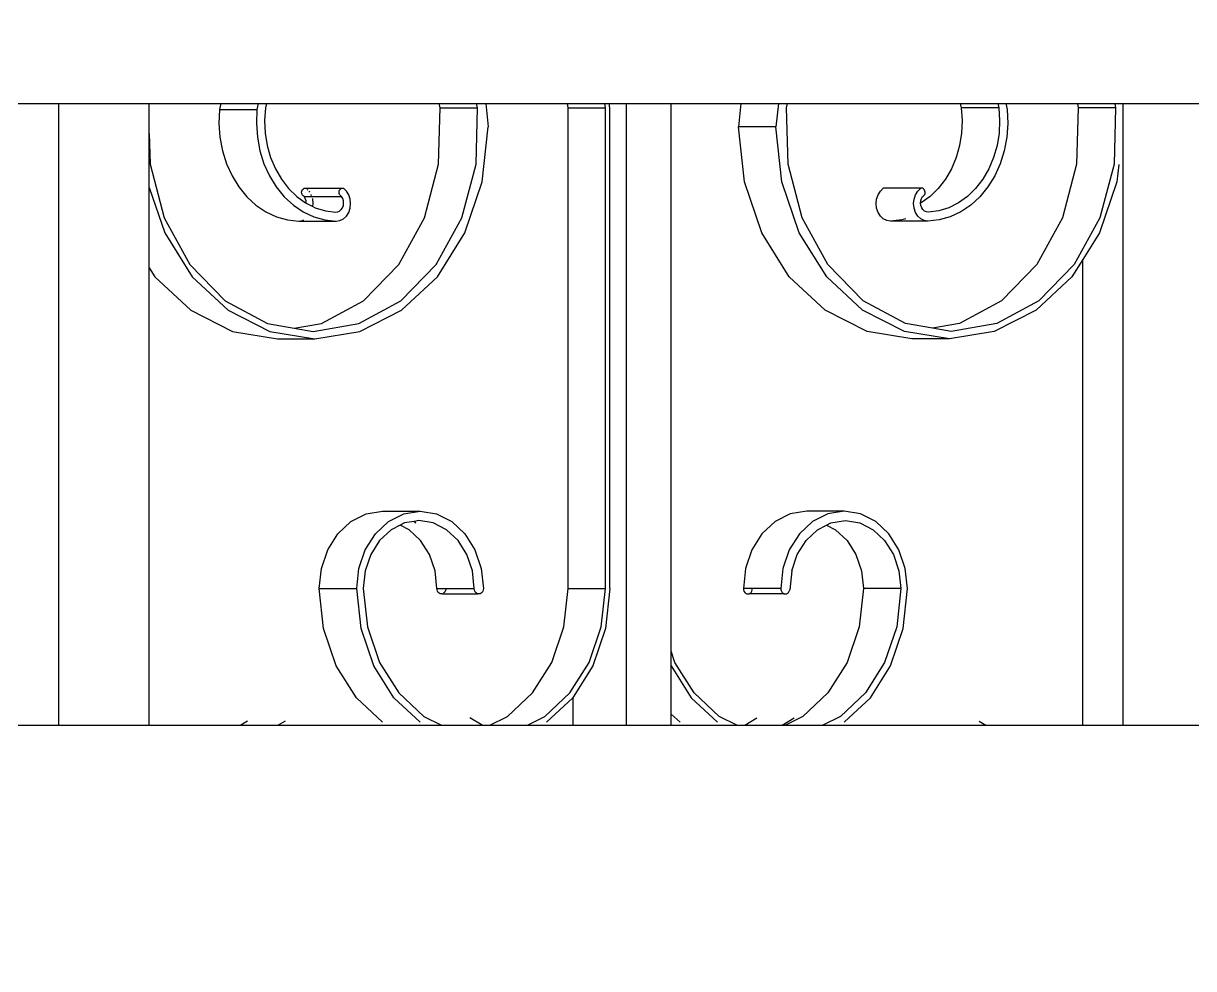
# Model space of a CAD drawing. Header units: millimetres. Extents: x 173236 to 801264, y -94969 to 615039.
# Drawn here: x 549291.8 to 549511, y -4210.6 to -4033.4 of the extents above; entities that cross this region are included whole.
import ezdxf

# ---------------------------------------------------------------- set-up
doc = ezdxf.new("R2010")
doc.units = ezdxf.units.MM
doc.header["$MEASUREMENT"] = 0
doc.header["$PDMODE"] = 2
for name, color, linetype in [('VOX-A-ANNO-DIMS', 160, 'Continuous'), ('VOX-A-STAIRS-STEPS', 140, 'Continuous'), ('VOX-A-WALL-PATT', 233, 'Continuous')]:
    doc.layers.add(name, color=color, linetype=linetype)
doc.styles.add('1.5 mm Rotis Annotative', font='', dxfattribs={"height": 1.5})
doc.styles.get('1.5 mm Rotis Annotative').set_extended_font_data('Rotis Sans Serif')
doc.dimstyles.new('1.5 mm Rotis Annotative', dxfattribs={"dimtxt": 1.5, "dimasz": 1, "dimexe": 1.5, "dimexo": 0, "dimgap": 1, "dimtad": 1, "dimdec": 0, "dimrnd": 5, "dimzin": 0, "dimdsep": 46, "dimtxsty": '1.5 mm Rotis Annotative', "dimblk": 'ARCHTICK', "dimcen": 0.09, "dimdle": 1, "dimadec": 0, "dimazin": 0, "dimtfac": 1, "dimtdec": 0, "dimtofl": 0, "dimtmove": 1, "dimatfit": 3, "dimfxl": 2, "dimfxlon": 1, "dimtolj": 1, "dimtzin": 0, "dimarcsym": 0})

# ---------------------------------------------------------------- blocks, each defined once
blk = doc.blocks.new('SS')
at = {"layer": 'VOX-A-WALL-PATT'}
for p, q in [((292974.99, -2790.71), (292952.56, -2790.71)), ((292975.79, -2790.71), (292974.99, -2790.71)), ((292974.99, -2904.49), (292974.99, -2790.71)), ((292976.47, -2790.71), (292975.79, -2790.71)), ((292976.47, -2790.71), (292976.36, -2791.5)), ((292976.36, -2791.5), (292976.63, -2801.8)), ((292976.36, -2791.5), (292983.21, -2791.5)), ((292983.32, -2790.71), (292976.47, -2790.71)), ((292983.32, -2790.71), (292983.21, -2791.5)), ((292983.21, -2791.5), (292983.48, -2801.8)), ((292996.43, -2790.71), (292983.32, -2790.71)), ((292996.43, -2790.71), (292996.19, -2791.84)), ((292997.91, -2790.71), (292996.43, -2790.71)), ((292997.73, -2791.5), (292997.57, -2793.82)), ((292997.91, -2790.71), (292997.73, -2791.5)), ((292997.73, -2791.5), (293004.58, -2791.5)), ((293004.76, -2790.71), (292997.91, -2790.71)), ((293004.58, -2791.5), (293004.42, -2793.82)), ((293004.76, -2790.71), (293004.58, -2791.5)), ((293036.35, -2790.71), (293004.76, -2790.71)), ((293036.26, -2801.8), (293036.53, -2791.5)), ((293036.53, -2791.5), (293036.35, -2790.71)), ((293038.04, -2790.71), (293036.35, -2790.71)), ((293044.89, -2790.71), (293038.04, -2790.71)), ((293038.04, -2790.71), (293038.49, -2795.02)), ((293057.65, -2790.71), (293044.89, -2790.71)), ((293044.89, -2790.71), (293045.33, -2795.02)), ((293057.65, -2890.95), (293057.65, -2790.71)), ((293065.81, -2790.71), (293057.65, -2790.71)), ((293065.81, -2904.49), (293065.81, -2790.71)), ((293068.94, -2790.71), (293065.81, -2790.71)), ((293068.86, -2792.02), (293068.94, -2790.71)), ((293069.79, -2790.71), (293068.94, -2790.71)), ((293069.68, -2791.5), (293069.79, -2790.71)), ((293076.53, -2791.5), (293069.68, -2791.5)), ((293069.68, -2879.44), (293069.68, -2791.5)), ((293076.64, -2790.71), (293069.79, -2790.71)), ((293076.53, -2791.5), (293076.64, -2790.71)), ((293076.53, -2879.44), (293076.53, -2791.5)), ((293091.58, -2790.71), (293076.64, -2790.71)), ((293091.58, -2790.71), (293091.13, -2795.02)), ((293093.27, -2790.71), (293091.58, -2790.71)), ((293093.08, -2791.5), (293093.27, -2790.71)), ((293099.93, -2791.5), (293093.08, -2791.5)), ((293093.35, -2801.8), (293093.08, -2791.5)), ((293100.11, -2790.71), (293093.27, -2790.71)), ((293099.93, -2791.5), (293100.11, -2790.71)), ((293100.2, -2801.8), (293099.93, -2791.5)), ((293131.7, -2790.71), (293100.11, -2790.71)), ((293131.7, -2790.71), (293131.89, -2791.5)), ((293133.19, -2790.71), (293131.7, -2790.71)), ((293131.89, -2791.5), (293132.05, -2793.82)), ((293133.19, -2790.71), (293133.43, -2791.84)), ((293140.04, -2790.71), (293133.19, -2790.71)), ((293140.04, -2790.71), (293140.28, -2791.84)), ((293149.8, -2790.71), (293140.04, -2790.71)), ((293151.49, -2790.71), (293149.8, -2790.71)), ((293153.14, -2790.71), (293151.49, -2790.71)), ((293166.19, -2790.71), (293153.14, -2790.71)), ((293153.14, -2796.19), (293153.14, -2790.71)), ((293169.69, -2790.71), (293166.19, -2790.71)), ((293169.69, -2904.49), (293169.69, -2790.71)), ((293180.48, -2790.71), (293169.69, -2790.71)), ((292996.19, -2791.84), (292996.08, -2794.37)), ((293068.86, -2879.44), (293068.86, -2792.02)), ((293140.28, -2791.84), (293133.43, -2791.84)), ((293133.43, -2791.84), (293133.54, -2794.37)), ((293140.28, -2791.84), (293140.39, -2794.37)), ((292996.08, -2794.37), (292996.26, -2796.9)), ((292997.57, -2793.82), (292997.67, -2796.14)), ((293004.42, -2793.82), (293004.52, -2796.14)), ((293037.4, -2805.05), (293038.49, -2795.02)), ((293038.49, -2795.02), (293045.33, -2795.02)), ((293044.25, -2805.05), (293045.33, -2795.02)), ((293092.21, -2805.05), (293091.13, -2795.02)), ((293132.05, -2793.82), (293131.95, -2796.14)), ((293133.54, -2794.37), (293133.36, -2796.9)), ((293140.39, -2794.37), (293140.21, -2796.9)), ((292996.26, -2796.9), (292996.72, -2799.37)), ((292997.67, -2796.14), (292998.04, -2798.42)), ((293004.52, -2796.14), (293004.89, -2798.42)), ((293131.95, -2796.14), (293131.58, -2798.42)), ((293133.36, -2796.9), (293132.89, -2799.37)), ((293140.21, -2796.9), (293139.74, -2799.37)), ((293153.14, -2796.19), (293152.99, -2801.8)), ((293153.14, -2806.06), (293153.14, -2796.19)), ((292996.72, -2799.37), (292997.47, -2801.73)), ((292998.04, -2798.42), (292998.67, -2800.62)), ((293004.89, -2798.42), (293005.52, -2800.62)), ((293131.58, -2798.42), (293130.95, -2800.62)), ((293132.89, -2799.37), (293132.15, -2801.73)), ((293139.74, -2799.37), (293139, -2801.73)), ((292975.79, -2801.86), (292976.14, -2805.05)), ((292976.63, -2801.8), (292979.22, -2811.61)), ((292983.48, -2801.8), (292986.07, -2811.61)), ((292997.47, -2801.73), (292998.47, -2803.95)), ((292998.67, -2800.62), (292999.54, -2802.69)), ((293005.52, -2800.62), (293006.39, -2802.69)), ((293033.67, -2811.61), (293036.26, -2801.8)), ((293095.94, -2811.61), (293093.35, -2801.8)), ((293102.79, -2811.61), (293100.2, -2801.8)), ((293130.95, -2800.62), (293130.07, -2802.69)), ((293132.15, -2801.73), (293131.15, -2803.95)), ((293139, -2801.73), (293138, -2803.95)), ((293152.99, -2801.8), (293150.4, -2811.61)), ((292998.47, -2803.95), (292999.72, -2805.98)), ((292999.54, -2802.69), (293000.65, -2804.58)), ((293006.39, -2802.69), (293007.5, -2804.58)), ((293130.07, -2802.69), (293128.97, -2804.58)), ((293131.15, -2803.95), (293129.9, -2805.98)), ((293138, -2803.95), (293136.75, -2805.98)), ((292976.14, -2805.05), (292979.31, -2814.39)), ((292999.72, -2805.98), (293001.18, -2807.78)), ((293000.65, -2804.58), (293001.96, -2806.27)), ((293001.96, -2806.27), (293003.45, -2807.72)), ((293007.5, -2804.58), (293008.81, -2806.27)), ((293008.81, -2806.27), (293010.3, -2807.72)), ((293011.23, -2806.77), (293011.29, -2806.59)), ((293011.29, -2806.59), (293011.39, -2806.43)), ((293011.39, -2806.43), (293011.52, -2806.31)), ((293011.52, -2806.31), (293011.67, -2806.23)), ((293011.67, -2806.23), (293011.84, -2806.21)), ((293011.84, -2806.21), (293012, -2806.24)), ((293012, -2806.24), (293018.52, -2806.23)), ((293012.54, -2806.75), (293012, -2806.24)), ((293018.52, -2806.23), (293018.68, -2806.21)), ((293018.68, -2806.21), (293018.85, -2806.24)), ((293019.39, -2806.75), (293018.85, -2806.24)), ((293034.24, -2814.39), (293037.4, -2805.05)), ((293041.09, -2814.39), (293044.25, -2805.05)), ((293095.38, -2814.39), (293092.21, -2805.05)), ((293117.07, -2806.75), (293117.62, -2806.24)), ((293117.78, -2806.21), (293117.62, -2806.24)), ((293117.95, -2806.24), (293117.78, -2806.21)), ((293124.47, -2806.24), (293117.95, -2806.24)), ((293118.1, -2806.31), (293117.95, -2806.24)), ((293118.23, -2806.43), (293118.1, -2806.31)), ((293118.33, -2806.59), (293118.23, -2806.43)), ((293118.39, -2806.77), (293118.33, -2806.59)), ((293124.1, -2806.59), (293124.27, -2806.43)), ((293124.39, -2806.31), (293124.47, -2806.24)), ((293124.63, -2806.21), (293124.47, -2806.24)), ((293124.79, -2806.23), (293124.63, -2806.21)), ((293124.94, -2806.31), (293124.79, -2806.23)), ((293125.08, -2806.43), (293124.94, -2806.31)), ((293125.18, -2806.59), (293125.08, -2806.43)), ((293125.24, -2806.77), (293125.18, -2806.59)), ((293127.66, -2806.27), (293126.17, -2807.72)), ((293128.97, -2804.58), (293127.66, -2806.27)), ((293129.9, -2805.98), (293128.44, -2807.78)), ((293136.75, -2805.98), (293135.28, -2807.78)), ((293153.14, -2806.06), (293150.31, -2814.39)), ((293153.14, -2820.79), (293153.14, -2806.06)), ((293001.18, -2807.78), (293002.84, -2809.31)), ((293003.45, -2807.72), (293005.09, -2808.9)), ((293010.3, -2807.72), (293011.94, -2808.9)), ((293011.2, -2806.97), (293011.23, -2806.77)), ((293011.22, -2807.17), (293011.2, -2806.97)), ((293011.28, -2807.35), (293011.22, -2807.17)), ((293011.38, -2807.51), (293011.28, -2807.35)), ((293011.51, -2807.64), (293011.38, -2807.51)), ((293011.66, -2807.71), (293011.51, -2807.64)), ((293011.88, -2808.08), (293011.66, -2807.71)), ((293012.01, -2808.5), (293011.88, -2808.08)), ((293012.04, -2808.94), (293012.01, -2808.5)), ((293012.96, -2807.42), (293012.54, -2806.75)), ((293013.23, -2808.2), (293012.96, -2807.42)), ((293013.32, -2809.03), (293013.23, -2808.2)), ((293019.81, -2807.42), (293019.39, -2806.75)), ((293020.08, -2808.2), (293019.81, -2807.42)), ((293020.17, -2809.03), (293020.08, -2808.2)), ((293116.3, -2809.03), (293116.39, -2808.2)), ((293116.39, -2808.2), (293116.65, -2807.42)), ((293116.65, -2807.42), (293117.07, -2806.75)), ((293117.58, -2808.94), (293117.61, -2808.5)), ((293117.61, -2808.5), (293117.74, -2808.08)), ((293117.74, -2808.08), (293117.96, -2807.71)), ((293117.96, -2807.71), (293118.11, -2807.64)), ((293124.81, -2807.71), (293117.96, -2807.71)), ((293118.11, -2807.64), (293118.24, -2807.51)), ((293118.24, -2807.51), (293118.33, -2807.35)), ((293118.33, -2807.35), (293118.4, -2807.17)), ((293118.42, -2806.97), (293118.39, -2806.77)), ((293118.4, -2807.17), (293118.42, -2806.97)), ((293123.15, -2809.03), (293123.24, -2808.2)), ((293123.24, -2808.2), (293123.28, -2808.08)), ((293123.43, -2807.64), (293123.5, -2807.42)), ((293123.5, -2807.42), (293123.54, -2807.35)), ((293123.79, -2806.97), (293123.91, -2806.77)), ((293124.42, -2808.94), (293124.46, -2808.5)), ((293124.46, -2808.5), (293124.59, -2808.08)), ((293126.17, -2807.72), (293124.53, -2808.9)), ((293124.59, -2808.08), (293124.81, -2807.71)), ((293124.81, -2807.71), (293124.96, -2807.64)), ((293124.96, -2807.64), (293125.09, -2807.51)), ((293125.09, -2807.51), (293125.18, -2807.35)), ((293125.18, -2807.35), (293125.24, -2807.17)), ((293125.26, -2806.97), (293125.24, -2806.77)), ((293125.24, -2807.17), (293125.26, -2806.97)), ((293128.44, -2807.78), (293126.78, -2809.31)), ((293135.28, -2807.78), (293133.63, -2809.31)), ((293002.84, -2809.31), (293004.65, -2810.54)), ((293004.65, -2810.54), (293006.59, -2811.45)), ((293005.09, -2808.9), (293006.85, -2809.78)), ((293006.85, -2809.78), (293008.7, -2810.36)), ((293008.7, -2810.36), (293010.59, -2810.61)), ((293010.59, -2810.61), (293010.96, -2810.56)), ((293010.96, -2810.56), (293011.3, -2810.4)), ((293011.23, -2810.36), (293011.3, -2810.4)), ((293011.3, -2810.4), (293011.6, -2810.14)), ((293011.6, -2810.14), (293011.83, -2809.79)), ((293011.83, -2809.79), (293011.98, -2809.39)), ((293011.94, -2808.9), (293012.04, -2808.94)), ((293011.98, -2809.39), (293012.04, -2808.94)), ((293012.54, -2811.31), (293012.96, -2810.64)), ((293012.96, -2810.64), (293013.23, -2809.86)), ((293013.23, -2809.86), (293013.32, -2809.03)), ((293019.39, -2811.31), (293019.81, -2810.64)), ((293019.81, -2810.64), (293020.08, -2809.86)), ((293020.08, -2809.86), (293020.17, -2809.03)), ((293116.39, -2809.86), (293116.3, -2809.03)), ((293116.65, -2810.64), (293116.39, -2809.86)), ((293117.07, -2811.31), (293116.65, -2810.64)), ((293117.63, -2809.39), (293117.58, -2808.94)), ((293117.79, -2809.79), (293117.63, -2809.39)), ((293118.02, -2810.14), (293117.79, -2809.79)), ((293118.32, -2810.4), (293118.02, -2810.14)), ((293118.66, -2810.56), (293118.32, -2810.4)), ((293119.02, -2810.61), (293118.66, -2810.56)), ((293120.92, -2810.36), (293119.02, -2810.61)), ((293122.76, -2809.78), (293120.92, -2810.36)), ((293123.21, -2809.56), (293122.76, -2809.78)), ((293124.97, -2810.54), (293123.03, -2811.45)), ((293123.21, -2809.56), (293123.15, -2809.03)), ((293124.42, -2808.94), (293123.21, -2809.56)), ((293124.53, -2808.9), (293124.42, -2808.94)), ((293126.78, -2809.31), (293124.97, -2810.54)), ((293131.81, -2810.54), (293129.88, -2811.45)), ((293133.63, -2809.31), (293131.81, -2810.54)), ((292979.22, -2811.61), (292983.93, -2820.16)), ((292986.07, -2811.61), (292990.77, -2820.16)), ((293006.59, -2811.45), (293008.61, -2812.03)), ((293008.61, -2812.03), (293010.68, -2812.25)), ((293010.68, -2812.25), (293011.36, -2812.14)), ((293010.68, -2812.25), (293017.53, -2812.25)), ((293011.36, -2812.14), (293012, -2811.82)), ((293012, -2811.82), (293012.54, -2811.31)), ((293014.74, -2811.82), (293015.46, -2812.03)), ((293015.46, -2812.03), (293017.53, -2812.25)), ((293017.53, -2812.25), (293018.21, -2812.14)), ((293018.21, -2812.14), (293018.85, -2811.82)), ((293018.85, -2811.82), (293019.39, -2811.31)), ((293028.97, -2820.16), (293033.67, -2811.61)), ((293100.65, -2820.16), (293095.94, -2811.61)), ((293107.5, -2820.16), (293102.79, -2811.61)), ((293117.62, -2811.82), (293117.07, -2811.31)), ((293118.26, -2812.14), (293117.62, -2811.82)), ((293118.94, -2812.25), (293118.26, -2812.14)), ((293121.01, -2812.03), (293118.94, -2812.25)), ((293125.79, -2812.25), (293118.94, -2812.25)), ((293123.03, -2811.45), (293121.01, -2812.03)), ((293125.1, -2812.14), (293124.88, -2812.03)), ((293125.79, -2812.25), (293125.1, -2812.14)), ((293127.86, -2812.03), (293125.79, -2812.25)), ((293129.88, -2811.45), (293127.86, -2812.03)), ((293150.4, -2811.61), (293145.69, -2820.16)), ((292979.31, -2814.39), (292982.36, -2819.25)), ((293029.2, -2822.41), (293034.24, -2814.39)), ((293036.05, -2822.41), (293041.09, -2814.39)), ((293100.42, -2822.41), (293095.38, -2814.39)), ((293150.31, -2814.39), (293145.27, -2822.41)), ((292982.36, -2819.25), (292984.35, -2822.41)), ((292982.36, -2904.49), (292982.36, -2819.25)), ((292983.93, -2820.16), (292990.38, -2826.8)), ((292990.77, -2820.16), (292997.23, -2826.8)), ((293022.51, -2826.8), (293028.97, -2820.16)), ((293107.11, -2826.8), (293100.65, -2820.16)), ((293113.96, -2826.8), (293107.5, -2820.16)), ((293145.69, -2820.16), (293139.23, -2826.8)), ((293153.14, -2820.79), (293152.12, -2822.41)), ((293153.14, -2904.49), (293153.14, -2820.79)), ((292984.35, -2822.41), (292990.91, -2828.56)), ((293022.63, -2828.56), (293029.2, -2822.41)), ((293029.48, -2828.56), (293036.05, -2822.41)), ((293106.99, -2828.56), (293100.42, -2822.41)), ((293145.27, -2822.41), (293138.7, -2828.56)), ((293152.12, -2822.41), (293145.55, -2828.56)), ((292990.38, -2826.8), (292998.09, -2831)), ((292997.23, -2826.8), (293004.94, -2831)), ((293014.8, -2831), (293022.51, -2826.8)), ((293114.82, -2831), (293107.11, -2826.8)), ((293121.66, -2831), (293113.96, -2826.8)), ((293139.23, -2826.8), (293131.53, -2831)), ((292990.91, -2828.56), (292998.56, -2832.43)), ((293014.98, -2832.43), (293022.63, -2828.56)), ((293021.83, -2832.43), (293029.48, -2828.56)), ((293114.64, -2832.43), (293106.99, -2828.56)), ((293138.7, -2828.56), (293131.06, -2832.43)), ((293145.55, -2828.56), (293137.9, -2832.43)), ((292998.09, -2831), (293006.45, -2832.43)), ((293004.94, -2831), (293009.87, -2831.84)), ((293006.45, -2832.43), (293009.87, -2831.84)), ((293009.87, -2831.84), (293014.8, -2831)), ((293123.17, -2832.43), (293114.82, -2831)), ((293126.6, -2831.84), (293121.66, -2831)), ((293126.6, -2831.84), (293123.17, -2832.43)), ((293131.53, -2831), (293126.6, -2831.84)), ((292998.56, -2832.43), (293006.77, -2833.75)), ((293006.77, -2833.75), (293014.98, -2832.43)), ((293006.77, -2833.75), (293013.62, -2833.75)), ((293013.62, -2833.75), (293021.83, -2832.43)), ((293122.85, -2833.75), (293114.64, -2832.43)), ((293131.06, -2832.43), (293122.85, -2833.75)), ((293129.7, -2833.75), (293122.85, -2833.75)), ((293137.9, -2832.43), (293129.7, -2833.75)), ((293020.23, -2867.19), (293023.02, -2865.78)), ((293023.02, -2865.78), (293026.02, -2865.3)), ((293026.02, -2865.3), (293029.02, -2865.78)), ((293026.02, -2865.3), (293032.87, -2865.3)), ((293029.02, -2865.78), (293031.81, -2867.19)), ((293032.87, -2865.3), (293035.87, -2865.78)), ((293035.87, -2865.78), (293038.66, -2867.19)), ((293100.6, -2865.78), (293097.81, -2867.19)), ((293103.6, -2865.3), (293100.6, -2865.78)), ((293110.45, -2865.3), (293103.6, -2865.3)), ((293106.59, -2865.78), (293103.6, -2865.3)), ((293109.39, -2867.19), (293106.59, -2865.78)), ((293113.44, -2865.78), (293110.45, -2865.3)), ((293116.24, -2867.19), (293113.44, -2865.78)), ((293017.83, -2869.44), (293020.23, -2867.19)), ((293023.17, -2867.46), (293020.72, -2868.7)), ((293025.79, -2867.04), (293023.17, -2867.46)), ((293028.42, -2867.46), (293025.79, -2867.04)), ((293029.22, -2867.87), (293027.57, -2868.7)), ((293029.22, -2867.87), (293028.42, -2867.46)), ((293030.87, -2868.7), (293029.22, -2867.87)), ((293031.81, -2867.19), (293034.21, -2869.44)), ((293038.66, -2867.19), (293041.06, -2869.44)), ((293097.81, -2867.19), (293095.41, -2869.44)), ((293098.75, -2868.7), (293101.2, -2867.46)), ((293101.2, -2867.46), (293103.82, -2867.04)), ((293103.82, -2867.04), (293104.69, -2867.18)), ((293104.66, -2867.19), (293104.37, -2867.46)), ((293104.69, -2867.18), (293104.66, -2867.19)), ((293104.69, -2867.18), (293106.45, -2867.46)), ((293105.6, -2868.7), (293107.25, -2867.87)), ((293106.45, -2867.46), (293107.25, -2867.87)), ((293107.25, -2867.87), (293108.9, -2868.7)), ((293111.78, -2869.44), (293109.39, -2867.19)), ((293118.63, -2869.44), (293116.24, -2867.19)), ((293015.99, -2872.37), (293017.83, -2869.44)), ((293018.61, -2870.67), (293017, -2873.24)), ((293020.72, -2868.7), (293018.61, -2870.67)), ((293025.46, -2870.67), (293023.85, -2873.24)), ((293027.57, -2868.7), (293025.46, -2870.67)), ((293032.97, -2870.67), (293030.87, -2868.7)), ((293034.59, -2873.24), (293032.97, -2870.67)), ((293034.21, -2869.44), (293036.05, -2872.37)), ((293041.06, -2869.44), (293042.9, -2872.37)), ((293095.41, -2869.44), (293093.57, -2872.37)), ((293095.03, -2873.24), (293096.64, -2870.67)), ((293096.64, -2870.67), (293098.75, -2868.7)), ((293101.88, -2873.24), (293103.49, -2870.67)), ((293103.49, -2870.67), (293105.6, -2868.7)), ((293108.9, -2868.7), (293111, -2870.67)), ((293111, -2870.67), (293112.62, -2873.24)), ((293113.63, -2872.37), (293111.78, -2869.44)), ((293120.47, -2872.37), (293118.63, -2869.44)), ((293014.84, -2875.78), (293015.99, -2872.37)), ((293036.05, -2872.37), (293037.21, -2875.78)), ((293042.9, -2872.37), (293044.06, -2875.78)), ((293093.57, -2872.37), (293092.41, -2875.78)), ((293114.78, -2875.78), (293113.63, -2872.37)), ((293121.63, -2875.78), (293120.47, -2872.37)), ((293017, -2873.24), (293015.99, -2876.23)), ((293023.85, -2873.24), (293022.84, -2876.23)), ((293035.6, -2876.23), (293034.59, -2873.24)), ((293094.02, -2876.23), (293095.03, -2873.24)), ((293100.86, -2876.23), (293101.88, -2873.24)), ((293112.62, -2873.24), (293113.63, -2876.23)), ((293014.44, -2879.44), (293014.84, -2875.78)), ((293015.99, -2876.23), (293015.64, -2879.44)), ((293022.84, -2876.23), (293022.49, -2879.44)), ((293035.6, -2876.23), (293035.98, -2879.7)), ((293037.21, -2875.78), (293037.6, -2879.44)), ((293044.06, -2875.78), (293044.45, -2879.44)), ((293092.41, -2875.78), (293092.02, -2879.44)), ((293093.67, -2879.44), (293094.02, -2876.23)), ((293100.52, -2879.44), (293100.86, -2876.23)), ((293113.63, -2876.23), (293113.98, -2879.44)), ((293115.18, -2879.44), (293114.78, -2875.78)), ((293122.03, -2879.44), (293121.63, -2875.78)), ((293015.23, -2886.76), (293014.44, -2879.44)), ((293015.64, -2879.44), (293022.49, -2879.44)), ((293015.64, -2879.44), (293016.4, -2886.44)), ((293022.49, -2879.44), (293023.24, -2886.44)), ((293036.06, -2879.95), (293035.98, -2879.7)), ((293036.19, -2880.16), (293036.06, -2879.95)), ((293036.36, -2880.32), (293036.19, -2880.16)), ((293036.56, -2880.42), (293036.36, -2880.32)), ((293036.77, -2880.45), (293036.56, -2880.42)), ((293036.99, -2880.42), (293036.77, -2880.45)), ((293037.19, -2880.32), (293036.99, -2880.42)), ((293036.99, -2880.42), (293043.41, -2880.42)), ((293037.36, -2880.16), (293037.19, -2880.32)), ((293037.49, -2879.95), (293037.36, -2880.16)), ((293037.57, -2879.7), (293037.49, -2879.95)), ((293037.6, -2879.44), (293037.57, -2879.7)), ((293037.6, -2879.44), (293042.8, -2879.44)), ((293042.83, -2879.7), (293042.8, -2879.44)), ((293042.8, -2879.44), (293044.45, -2879.44)), ((293042.91, -2879.95), (293042.83, -2879.7)), ((293043.04, -2880.16), (293042.91, -2879.95)), ((293043.21, -2880.32), (293043.04, -2880.16)), ((293043.62, -2880.45), (293043.41, -2880.42)), ((293043.84, -2880.42), (293043.62, -2880.45)), ((293044.04, -2880.32), (293043.84, -2880.42)), ((293044.21, -2880.16), (293044.04, -2880.32)), ((293044.34, -2879.95), (293044.21, -2880.16)), ((293044.42, -2879.7), (293044.34, -2879.95)), ((293044.45, -2879.44), (293044.42, -2879.7)), ((293068.86, -2879.44), (293069.65, -2886.76)), ((293076.53, -2879.44), (293069.68, -2879.44)), ((293070.44, -2886.44), (293069.68, -2879.44)), ((293077.29, -2886.44), (293076.53, -2879.44)), ((293092.02, -2879.44), (293092.05, -2879.7)), ((293092.05, -2879.7), (293092.13, -2879.95)), ((293092.13, -2879.95), (293092.26, -2880.16)), ((293092.26, -2880.16), (293092.43, -2880.32)), ((293092.43, -2880.32), (293092.63, -2880.42)), ((293092.63, -2880.42), (293092.84, -2880.45)), ((293092.84, -2880.45), (293093.06, -2880.42)), ((293093.06, -2880.42), (293093.26, -2880.32)), ((293099.48, -2880.42), (293093.06, -2880.42)), ((293093.26, -2880.32), (293093.43, -2880.16)), ((293093.43, -2880.16), (293093.56, -2879.95)), ((293093.56, -2879.95), (293093.64, -2879.7)), ((293093.64, -2879.7), (293093.67, -2879.44)), ((293098.87, -2879.44), (293093.67, -2879.44)), ((293098.87, -2879.44), (293098.89, -2879.7)), ((293100.52, -2879.44), (293098.87, -2879.44)), ((293098.89, -2879.7), (293098.98, -2879.95)), ((293098.98, -2879.95), (293099.11, -2880.16)), ((293099.11, -2880.16), (293099.28, -2880.32)), ((293099.48, -2880.42), (293099.69, -2880.45)), ((293099.69, -2880.45), (293099.91, -2880.42)), ((293099.91, -2880.42), (293100.11, -2880.32)), ((293100.11, -2880.32), (293100.28, -2880.16)), ((293100.28, -2880.16), (293100.41, -2879.95)), ((293100.41, -2879.95), (293100.49, -2879.7)), ((293100.49, -2879.7), (293100.52, -2879.44)), ((293113.98, -2879.44), (293113.22, -2886.44)), ((293114.39, -2886.76), (293115.18, -2879.44)), ((293122.03, -2879.44), (293115.18, -2879.44)), ((293121.24, -2886.76), (293122.03, -2879.44)), ((293017.54, -2893.58), (293015.23, -2886.76)), ((293016.4, -2886.44), (293018.61, -2892.97)), ((293023.24, -2886.44), (293025.46, -2892.97)), ((293069.65, -2886.76), (293071.96, -2893.58)), ((293072.65, -2892.97), (293070.44, -2886.44)), ((293079.5, -2892.97), (293077.29, -2886.44)), ((293113.22, -2886.44), (293111.01, -2892.97)), ((293112.07, -2893.58), (293114.39, -2886.76)), ((293118.92, -2893.58), (293121.24, -2886.76)), ((293056.97, -2892.97), (293057.65, -2890.95)), ((293057.65, -2893.59), (293057.65, -2890.95)), ((293021.22, -2899.44), (293017.54, -2893.58)), ((293018.61, -2892.97), (293022.13, -2898.57)), ((293025.46, -2892.97), (293028.98, -2898.57)), ((293053.45, -2898.57), (293056.97, -2892.97)), ((293057.65, -2893.59), (293053.98, -2899.44)), ((293057.65, -2902.42), (293057.65, -2893.59)), ((293071.96, -2893.58), (293075.59, -2899.36)), ((293076.17, -2898.57), (293072.65, -2892.97)), ((293083.02, -2898.57), (293079.5, -2892.97)), ((293111.01, -2892.97), (293107.49, -2898.57)), ((293108.39, -2899.44), (293112.07, -2893.58)), ((293115.24, -2899.44), (293118.92, -2893.58)), ((293022.13, -2898.57), (293026.71, -2902.87)), ((293028.98, -2898.57), (293033.56, -2902.87)), ((293048.86, -2902.87), (293053.45, -2898.57)), ((293080.76, -2902.87), (293076.17, -2898.57)), ((293087.61, -2902.87), (293083.02, -2898.57)), ((293107.49, -2898.57), (293102.9, -2902.87)), ((293026.02, -2903.94), (293021.22, -2899.44)), ((293053.98, -2899.44), (293049.18, -2903.94)), ((293075.59, -2904.49), (293075.59, -2899.36)), ((293075.59, -2899.36), (293075.64, -2899.44)), ((293075.64, -2899.44), (293080.44, -2903.94)), ((293103.6, -2903.94), (293108.39, -2899.44)), ((293110.45, -2903.94), (293115.24, -2899.44)), ((293026.71, -2902.87), (293029.92, -2904.49)), ((293033.56, -2902.87), (293036.77, -2904.49)), ((293045.65, -2904.49), (293048.86, -2902.87)), ((293057.65, -2902.42), (293056.03, -2903.94)), ((293057.65, -2904.49), (293057.65, -2902.42)), ((293083.96, -2904.49), (293080.76, -2902.87)), ((293090.81, -2904.49), (293087.61, -2902.87)), ((293102.9, -2902.87), (293099.7, -2904.49)), ((292974.99, -2904.49), (292952.56, -2904.49)), ((292982.36, -2904.49), (292974.99, -2904.49)), ((293000.09, -2904.49), (292982.36, -2904.49)), ((293001.32, -2903.71), (293000.09, -2904.49)), ((293003.54, -2904.49), (293000.09, -2904.49)), ((293010.39, -2904.49), (293003.54, -2904.49)), ((293032.76, -2904.49), (293010.39, -2904.49)), ((293037.36, -2904.49), (293032.76, -2904.49)), ((293037.36, -2904.49), (293035.13, -2903.09)), ((293044.2, -2904.49), (293037.36, -2904.49)), ((293044.2, -2904.49), (293041.97, -2903.09)), ((293057.65, -2904.49), (293044.2, -2904.49)), ((293065.81, -2904.49), (293057.65, -2904.49)), ((293075.59, -2904.49), (293065.81, -2904.49)), ((293092.26, -2904.49), (293075.59, -2904.49)), ((293092.26, -2904.49), (293094.49, -2903.09)), ((293096.86, -2904.49), (293092.26, -2904.49)), ((293103.71, -2904.49), (293096.86, -2904.49)), ((293126.08, -2904.49), (293103.71, -2904.49)), ((293129.53, -2904.49), (293126.08, -2904.49)), ((293128.3, -2903.71), (293129.53, -2904.49)), ((293136.37, -2904.49), (293129.53, -2904.49)), ((293135.15, -2903.71), (293136.37, -2904.49)), ((293149.8, -2904.49), (293136.37, -2904.49)), ((293151.49, -2904.49), (293149.8, -2904.49)), ((293153.14, -2904.49), (293151.49, -2904.49)), ((293166.19, -2904.49), (293153.14, -2904.49)), ((293169.69, -2904.49), (293166.19, -2904.49)), ((293180.48, -2904.49), (293169.69, -2904.49))]:
    blk.add_line(p, q, dxfattribs=at)
blk = doc.blocks.new('_ArchTick')
at = {"color": 0, "linetype": 'ByBlock', "const_width": 0.15}
blk.add_lwpolyline([(-0.5, -0.5), (0.5, 0.5)], dxfattribs=at)
blk = doc.blocks.new('*D661')
at = {"layer": 'Defpoints', "color": 0, "transparency": 16777216}
for p in [(537437.71, -1723.82), (553695.97, -1723.82), (547999.44, -4473.82)]:
    blk.add_point(p, dxfattribs=at)
at = {"layer": 'VOX-A-ANNO-DIMS', "color": 0, "lineweight": -2, "transparency": 16777216}
for p, q in [((537437.71, -4573.82), (537437.71, -1623.82)), ((537637.71, -1723.82), (537287.71, -1723.82)), ((537637.71, -4473.82), (537287.71, -4473.82))]:
    blk.add_line(p, q, dxfattribs=at)
at = {"layer": 'VOX-A-ANNO-DIMS', "color": 0, "lineweight": -2, "transparency": 16777216, "xscale": 100, "yscale": 100, "zscale": 100}
for p, rotation in [((537437.71, -1723.82), 90), ((537437.71, -4473.82), 270)]:
    blk.add_blockref('_ArchTick', p, dxfattribs=dict(at, rotation=rotation))
at = {"layer": 'VOX-A-ANNO-DIMS', "color": 0, "transparency": 16777216, "insert": (537261.51, -3098.82), "char_height": 150, "attachment_point": 5, "rotation": 90, "style": '1.5 mm Rotis Annotative'}
blk.add_mtext('\\A1;2750', dxfattribs=at)
blk = doc.blocks.new('*D665')
at = {"layer": 'Defpoints', "color": 0, "transparency": 16777216}
for p in [(641539.18, 61543.32), (642299.94, 61543.32), (642299.94, 61417.89), (536630.73, -523.82), (560469.09, -523.82), (547516.89, -20473.82)]:
    blk.add_point(p, dxfattribs=at)
at = {"layer": 'VOX-A-ANNO-DIMS', "color": 0, "lineweight": -2, "transparency": 16777216}
for p, q in [((641539.18, 61543.32), (641539.18, 61267.89)), ((642299.94, 61543.32), (642299.94, 61267.89)), ((641439.18, 61417.89), (642399.94, 61417.89)), ((536630.73, -20573.82), (536630.73, -423.82)), ((536830.73, -523.82), (536480.73, -523.82)), ((536830.73, -20473.82), (536480.73, -20473.82))]:
    blk.add_line(p, q, dxfattribs=at)
at = {"layer": 'VOX-A-ANNO-DIMS', "color": 0, "lineweight": -2, "transparency": 16777216, "xscale": 100, "yscale": 100, "zscale": 100}
for p, rotation in [((641539.18, 61417.89), 180), ((536630.73, -523.82), 90), ((536630.73, -20473.82), 270)]:
    blk.add_blockref('_ArchTick', p, dxfattribs=dict(at, rotation=rotation))
blk.add_blockref('_ArchTick', (642299.94, 61417.89), dxfattribs=at)
at = {"layer": 'VOX-A-ANNO-DIMS', "color": 0, "transparency": 16777216, "insert": (641919.56, 61594.09), "char_height": 150, "attachment_point": 5, "style": '1.5 mm Rotis Annotative'}
blk.add_mtext('\\A1;760', dxfattribs=at)
at = {"layer": 'VOX-A-ANNO-DIMS', "color": 0, "transparency": 16777216, "insert": (536454.54, -10498.82), "char_height": 150, "attachment_point": 5, "rotation": 90, "style": '1.5 mm Rotis Annotative'}
blk.add_mtext('\\A1;19950', dxfattribs=at)

msp = doc.modelspace()

# ---------------------------------------------------------------- block references
at = {"layer": 'VOX-A-STAIRS-STEPS', "xscale": -1.024232788984593, "yscale": 1.024232788984593, "zscale": 1.024232788984593}
msp.add_blockref('SS', (849572.41, -1190.1), dxfattribs=at)

# ---------------------------------------------------------------- dimensions: what is measured, and where the dimension line sits
at = {"layer": 'VOX-A-ANNO-DIMS'}
for base, p1, p2, picture, middle in [((536630.73, -523.82), (547516.89, -20473.82), (560469.09, -523.82), '*D665', (536454.54, -10498.82)), ((537437.71, -1723.82), (547999.44, -4473.82), (553695.97, -1723.82), '*D661', (537261.51, -3098.82))]:
    dim = msp.add_linear_dim(base=base, p1=p1, p2=p2, angle=270, dimstyle='1.5 mm Rotis Annotative', dxfattribs=at)
    dim.commit()
    dim.dimension.update_dxf_attribs({"geometry": picture, "text_midpoint": middle})

doc.saveas('drawing.dxf')
